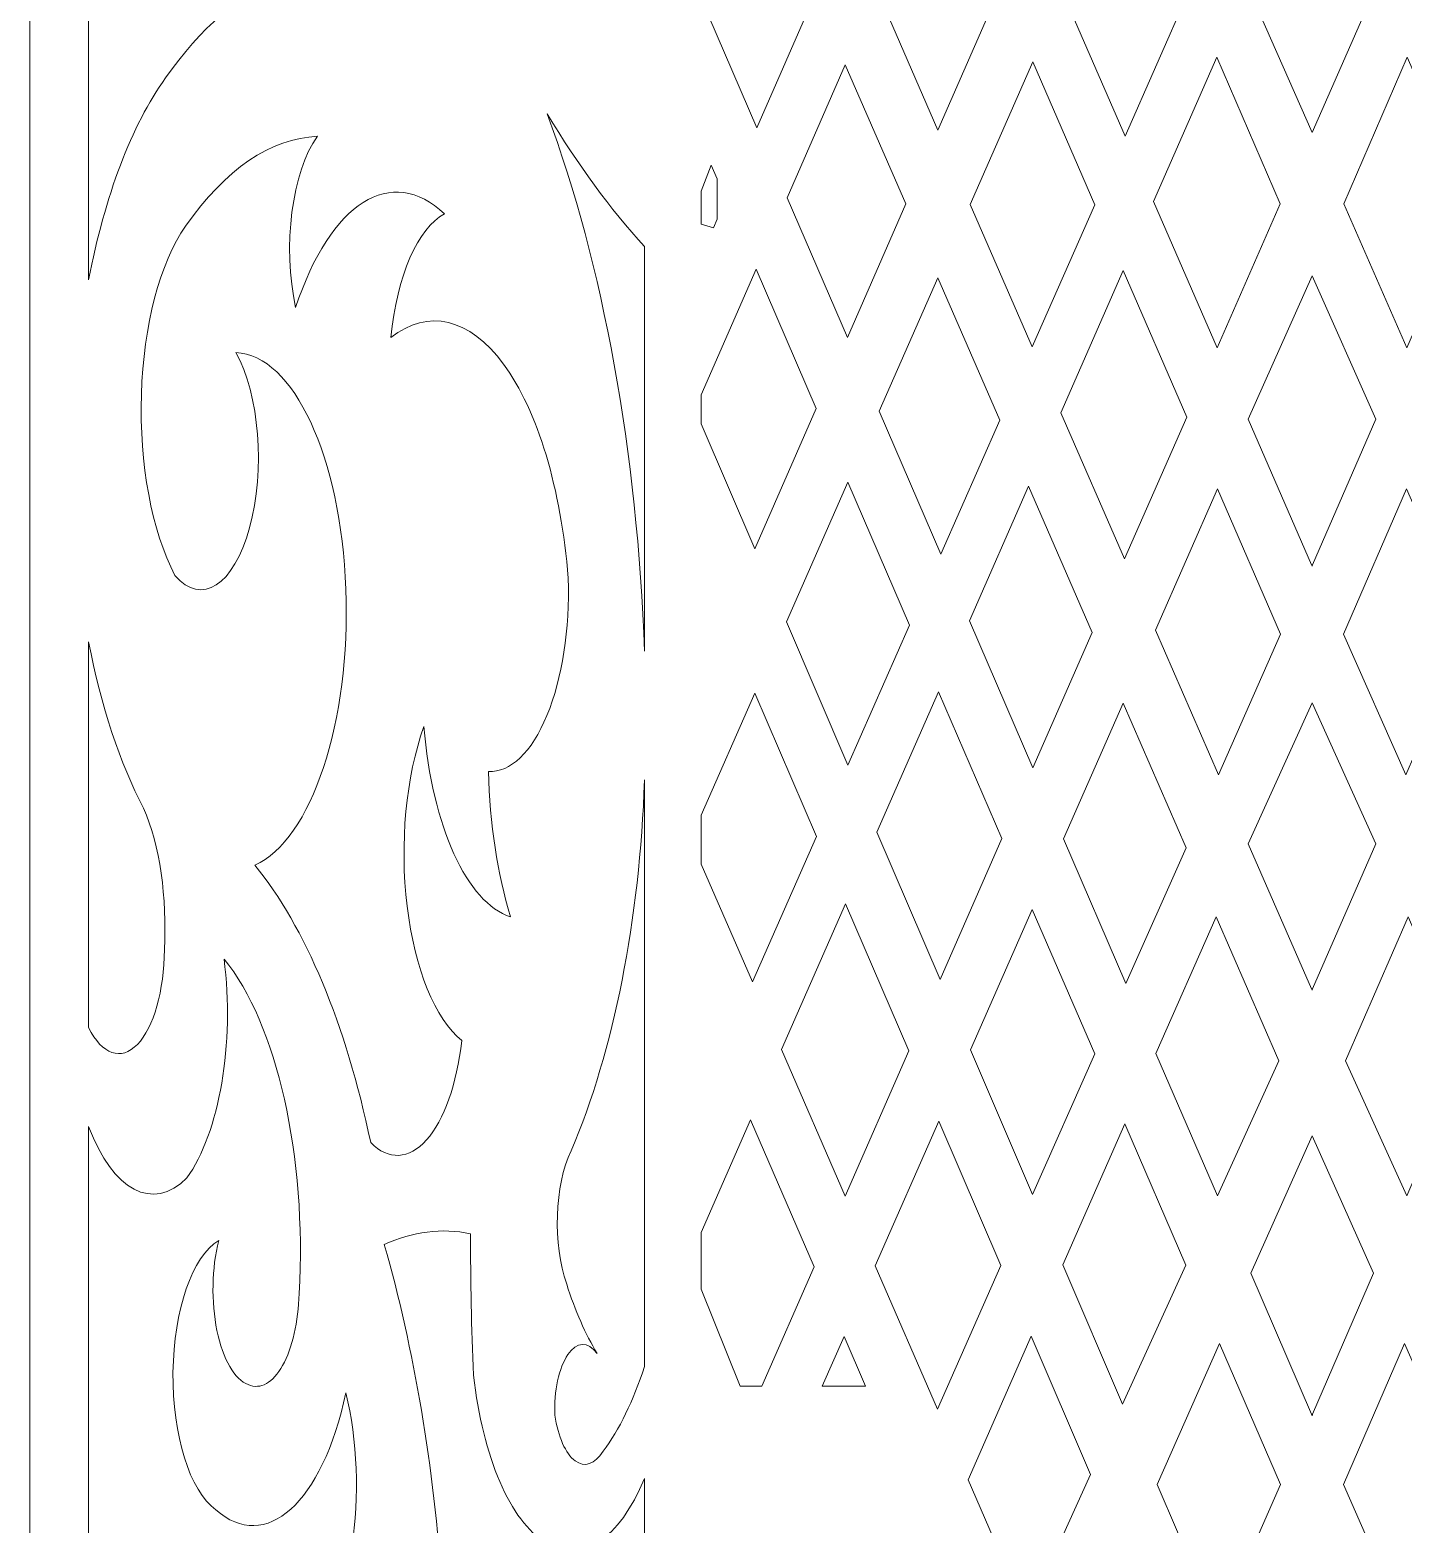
# Model space of a CAD drawing. Header units: millimetres. Extents: x -98 to 307, y -584 to 79.
# Drawn here: x -97.5 to -46.2, y -524.3 to -468.5 of the extents above; entities that cross this region are included whole.
import ezdxf

# ---------------------------------------------------------------- set-up
doc = ezdxf.new("R2010")
doc.units = ezdxf.units.MM
doc.header["$MEASUREMENT"] = 0
doc.layers.add('layer 1', color=7, linetype='Continuous')

msp = doc.modelspace()

# ---------------------------------------------------------------- linework, layer by layer
at = {"layer": 'layer 1', "lineweight": 9}
msp.add_open_spline([(-97.5236, -264.1463), (-97.5236, -264.1463), (-97.5236, -583.989), (-97.5236, -583.989)], degree=3, dxfattribs=at)
for points, knots in [([(-95.328, -477.811), (-95.328, -477.811), (-95.328, -449.6896), (-95.328, -449.6896), (-95.328, -449.6896), (-95.0388, -452.6867), (-94.2945, -455.3485), (-93.2289, -457.197), (-93.2289, -457.197), (-91.5981, -460.4386), (-89.9101, -463.5247), (-88.1691, -466.4474), (-88.1691, -466.4474), (-89.6848, -467.1241), (-91.1361, -468.4148), (-92.4556, -470.2594), (-92.4556, -470.2594), (-93.7256, -472.0433), (-94.728, -474.6784), (-95.328, -477.811)], [0, 0, 0, 0, 0.1666667, 0.1666667, 0.1666667, 0.1666667, 0.3333333, 0.3333333, 0.3333333, 0.3333333, 0.5, 0.5, 0.5, 0.5, 0.6666667, 0.6666667, 0.6666667, 0.6666667, 1, 1, 1, 1]), ([(-68.1977, -467.1585), (-68.1977, -467.1585), (-70.6247, -461.5824), (-70.6247, -461.5824), (-70.6247, -461.5824), (-70.6247, -461.5824), (-72.7726, -466.5112), (-72.7726, -466.5112), (-72.7726, -466.5112), (-72.7726, -466.5112), (-70.3546, -472.1228), (-70.3546, -472.1228), (-70.3546, -472.1228), (-70.3546, -472.1228), (-68.1977, -467.1585), (-68.1977, -467.1585)], [0, 0, 0, 0, 0.2, 0.2, 0.2, 0.2, 0.4, 0.4, 0.4, 0.4, 0.6, 0.6, 0.6, 0.6, 1, 1, 1, 1]), ([(-61.254, -466.8611), (-61.254, -466.8611), (-63.5131, -461.6395), (-63.5131, -461.6395), (-63.5131, -461.6395), (-63.5131, -461.6395), (-65.853, -467.0059), (-65.853, -467.0059), (-65.853, -467.0059), (-65.853, -467.0059), (-63.5909, -472.2095), (-63.5909, -472.2095), (-63.5909, -472.2095), (-63.5909, -472.2095), (-61.254, -466.8611), (-61.254, -466.8611)], [0, 0, 0, 0, 0.2, 0.2, 0.2, 0.2, 0.4, 0.4, 0.4, 0.4, 0.6, 0.6, 0.6, 0.6, 1, 1, 1, 1]), ([(-54.2262, -467.0502), (-54.2262, -467.0502), (-56.5372, -461.7107), (-56.5372, -461.7107), (-56.5372, -461.7107), (-56.5372, -461.7107), (-58.9143, -467.1094), (-58.9143, -467.1094), (-58.9143, -467.1094), (-58.9143, -467.1094), (-56.5987, -472.4359), (-56.5987, -472.4359), (-56.5987, -472.4359), (-56.5987, -472.4359), (-54.2262, -467.0502), (-54.2262, -467.0502)], [0, 0, 0, 0, 0.2, 0.2, 0.2, 0.2, 0.4, 0.4, 0.4, 0.4, 0.6, 0.6, 0.6, 0.6, 1, 1, 1, 1]), ([(-49.6126, -472.3023), (-49.6126, -472.3023), (-47.2143, -466.8442), (-47.2143, -466.8442), (-47.2143, -466.8442), (-47.2143, -466.8442), (-49.5906, -461.4259), (-49.5906, -461.4259), (-49.5906, -461.4259), (-49.5906, -461.4259), (-49.6135, -461.3763), (-49.6135, -461.3763), (-49.6135, -461.3763), (-49.6135, -461.3763), (-49.6347, -461.4259), (-49.6347, -461.4259), (-49.6347, -461.4259), (-49.6347, -461.4259), (-52.011, -466.8442), (-52.011, -466.8442), (-52.011, -466.8442), (-52.011, -466.8442), (-49.6126, -472.3023), (-49.6126, -472.3023)], [0, 0, 0, 0, 0.1428571, 0.1428571, 0.1428571, 0.1428571, 0.2857143, 0.2857143, 0.2857143, 0.2857143, 0.4285714, 0.4285714, 0.4285714, 0.4285714, 0.5714286, 0.5714286, 0.5714286, 0.5714286, 0.7142857, 0.7142857, 0.7142857, 0.7142857, 1, 1, 1, 1]), ([(-57.7304, -475.0051), (-57.7304, -475.0051), (-60.0402, -469.6665), (-60.0402, -469.6665), (-60.0402, -469.6665), (-60.0402, -469.6665), (-62.3832, -474.9875), (-62.3832, -474.9875), (-62.3832, -474.9875), (-62.3832, -474.9875), (-60.0684, -480.3123), (-60.0684, -480.3123), (-60.0684, -480.3123), (-60.0684, -480.3123), (-57.7304, -475.0051), (-57.7304, -475.0051)], [0, 0, 0, 0, 0.2, 0.2, 0.2, 0.2, 0.4, 0.4, 0.4, 0.4, 0.6, 0.6, 0.6, 0.6, 1, 1, 1, 1]), ([(-50.8013, -474.9633), (-50.8013, -474.9633), (-53.1708, -469.4887), (-53.1708, -469.4887), (-53.1708, -469.4887), (-53.1708, -469.4887), (-55.5357, -474.8812), (-55.5357, -474.8812), (-55.5357, -474.8812), (-55.5357, -474.8812), (-53.1605, -480.3449), (-53.1605, -480.3449), (-53.1605, -480.3449), (-53.1605, -480.3449), (-50.8013, -474.9633), (-50.8013, -474.9633)], [0, 0, 0, 0, 0.2, 0.2, 0.2, 0.2, 0.4, 0.4, 0.4, 0.4, 0.6, 0.6, 0.6, 0.6, 1, 1, 1, 1]), ([(-48.424, -474.9633), (-48.424, -474.9633), (-46.0545, -469.4887), (-46.0545, -469.4887), (-46.0545, -469.4887), (-46.0545, -469.4887), (-43.6896, -474.8812), (-43.6896, -474.8812), (-43.6896, -474.8812), (-43.6896, -474.8812), (-46.0648, -480.3449), (-46.0648, -480.3449), (-46.0648, -480.3449), (-46.0648, -480.3449), (-48.424, -474.9633), (-48.424, -474.9633)], [0, 0, 0, 0, 0.2, 0.2, 0.2, 0.2, 0.4, 0.4, 0.4, 0.4, 0.6, 0.6, 0.6, 0.6, 1, 1, 1, 1]), ([(-64.7974, -474.9709), (-64.7974, -474.9709), (-67.0597, -469.7733), (-67.0597, -469.7733), (-67.0597, -469.7733), (-67.0597, -469.7733), (-69.2261, -474.7417), (-69.2261, -474.7417), (-69.2261, -474.7417), (-69.2261, -474.7417), (-66.9774, -479.9602), (-66.9774, -479.9602), (-66.9774, -479.9602), (-66.9774, -479.9602), (-64.7974, -474.9709), (-64.7974, -474.9709)], [0, 0, 0, 0, 0.2, 0.2, 0.2, 0.2, 0.4, 0.4, 0.4, 0.4, 0.6, 0.6, 0.6, 0.6, 1, 1, 1, 1]), ([(-74.5584, -491.6938), (-74.8232, -484.2827), (-76.0961, -477.2517), (-78.1964, -471.5989), (-78.1964, -471.5989), (-77.0524, -473.506), (-75.8345, -475.1673), (-74.5584, -476.5618), (-74.5584, -476.5618), (-74.5584, -476.5618), (-74.5584, -491.6938), (-74.5584, -491.6938)], [0, 0, 0, 0, 0.25, 0.25, 0.25, 0.25, 0.5, 0.5, 0.5, 0.5, 1, 1, 1, 1]), ([(-79.563, -501.6192), (-81.1951, -501.0964), (-82.4989, -498.2304), (-82.7999, -494.5034), (-82.7999, -494.5034), (-83.4751, -496.372), (-83.7096, -498.8829), (-83.4276, -501.2245), (-83.4276, -501.2245), (-83.1455, -503.5661), (-82.3828, -505.4415), (-81.3858, -506.2443), (-81.3858, -506.2443), (-81.5681, -507.8661), (-82.0502, -509.2226), (-82.7049, -509.956), (-82.7049, -509.956), (-83.3595, -510.6895), (-84.121, -510.7261), (-84.7885, -510.0563), (-84.7885, -510.0563), (-85.7139, -505.6255), (-87.2315, -501.992), (-89.1192, -499.6877), (-89.1192, -499.6877), (-87.0031, -498.7644), (-85.5331, -494.3101), (-85.7152, -489.3733), (-85.7152, -489.3733), (-85.8974, -484.4366), (-87.6728, -480.616), (-89.8262, -480.5263), (-89.8262, -480.5263), (-88.9468, -482.0794), (-88.7254, -484.9167), (-89.3151, -487.0764), (-89.3151, -487.0764), (-89.9048, -489.2362), (-91.112, -490.0095), (-92.102, -488.8617), (-92.102, -488.8617), (-92.9697, -487.203), (-93.4374, -484.6851), (-93.3585, -482.0962), (-93.3585, -482.0962), (-93.2797, -479.5073), (-92.664, -477.1637), (-91.7044, -475.7995), (-91.7044, -475.7995), (-90.2239, -473.6775), (-88.5211, -472.5182), (-86.7771, -472.4449), (-86.7771, -472.4449), (-87.7333, -473.7636), (-88.0891, -476.5504), (-87.5946, -478.849), (-87.5946, -478.849), (-86.299, -474.9109), (-84.0136, -473.4714), (-82.0266, -475.342), (-82.0266, -475.342), (-83.0266, -475.8706), (-83.8074, -477.6668), (-84.0372, -479.9672), (-84.0372, -479.9672), (-82.6371, -478.8711), (-81.0987, -479.2352), (-79.8249, -480.964), (-79.8249, -480.964), (-78.5511, -482.6928), (-77.6687, -485.6142), (-77.4086, -488.9634), (-77.4086, -488.9634), (-77.3465, -490.8555), (-77.6353, -492.7197), (-78.2037, -494.095), (-78.2037, -494.095), (-78.7721, -495.4702), (-79.5669, -496.2279), (-80.3915, -496.1807), (-80.3915, -496.1807), (-80.3346, -498.1328), (-80.0482, -500.0124), (-79.5629, -501.6191)], [0, 0, 0, 0, 0.0454545, 0.0454545, 0.0454545, 0.0454545, 0.0909091, 0.0909091, 0.0909091, 0.0909091, 0.1363636, 0.1363636, 0.1363636, 0.1363636, 0.1818182, 0.1818182, 0.1818182, 0.1818182, 0.2272727, 0.2272727, 0.2272727, 0.2272727, 0.2727273, 0.2727273, 0.2727273, 0.2727273, 0.3181818, 0.3181818, 0.3181818, 0.3181818, 0.3636364, 0.3636364, 0.3636364, 0.3636364, 0.4090909, 0.4090909, 0.4090909, 0.4090909, 0.4545455, 0.4545455, 0.4545455, 0.4545455, 0.5, 0.5, 0.5, 0.5, 0.5454545, 0.5454545, 0.5454545, 0.5454545, 0.5909091, 0.5909091, 0.5909091, 0.5909091, 0.6363636, 0.6363636, 0.6363636, 0.6363636, 0.6818182, 0.6818182, 0.6818182, 0.6818182, 0.7272727, 0.7272727, 0.7272727, 0.7272727, 0.7727273, 0.7727273, 0.7727273, 0.7727273, 0.8181818, 0.8181818, 0.8181818, 0.8181818, 0.8636364, 0.8636364, 0.8636364, 0.8636364, 0.9090909, 0.9090909, 0.9090909, 0.9090909, 1, 1, 1, 1]), ([(-72.0654, -473.518), (-72.0654, -473.518), (-71.8406, -474.0392), (-71.8406, -474.0392), (-71.8406, -474.0392), (-71.8406, -474.0392), (-71.8406, -475.5432), (-71.8406, -475.5432), (-71.8406, -475.5432), (-71.8406, -475.5432), (-71.9816, -475.8678), (-71.9816, -475.8678), (-71.9816, -475.8678), (-71.9816, -475.8678), (-72.4372, -475.7264), (-72.4372, -475.7264), (-72.4372, -475.7264), (-72.4372, -475.7264), (-72.4372, -474.494), (-72.4372, -474.494), (-72.4372, -474.494), (-72.4372, -474.494), (-72.0654, -473.518), (-72.0654, -473.518)], [0, 0, 0, 0, 0.1428571, 0.1428571, 0.1428571, 0.1428571, 0.2857143, 0.2857143, 0.2857143, 0.2857143, 0.4285714, 0.4285714, 0.4285714, 0.4285714, 0.5714286, 0.5714286, 0.5714286, 0.5714286, 0.7142857, 0.7142857, 0.7142857, 0.7142857, 1, 1, 1, 1]), ([(-70.429, -487.8595), (-70.429, -487.8595), (-68.1395, -482.6195), (-68.1395, -482.6195), (-68.1395, -482.6195), (-68.1395, -482.6195), (-70.3881, -477.4066), (-70.3881, -477.4066), (-70.3881, -477.4066), (-70.3881, -477.4066), (-72.4372, -482.1062), (-72.4372, -482.1062), (-72.4372, -482.1062), (-72.4372, -482.1062), (-72.4372, -483.1868), (-72.4372, -483.1868), (-72.4372, -483.1868), (-72.4372, -483.1868), (-70.429, -487.8595), (-70.429, -487.8595)], [0, 0, 0, 0, 0.1666667, 0.1666667, 0.1666667, 0.1666667, 0.3333333, 0.3333333, 0.3333333, 0.3333333, 0.5, 0.5, 0.5, 0.5, 0.6666667, 0.6666667, 0.6666667, 0.6666667, 1, 1, 1, 1]), ([(-54.2977, -482.9391), (-54.2977, -482.9391), (-56.6675, -477.4619), (-56.6675, -477.4619), (-56.6675, -477.4619), (-56.6675, -477.4619), (-58.9977, -482.7752), (-58.9977, -482.7752), (-58.9977, -482.7752), (-58.9977, -482.7752), (-56.6218, -488.2406), (-56.6218, -488.2406), (-56.6218, -488.2406), (-56.6218, -488.2406), (-54.2977, -482.9391), (-54.2977, -482.9391)], [0, 0, 0, 0, 0.2, 0.2, 0.2, 0.2, 0.4, 0.4, 0.4, 0.4, 0.6, 0.6, 0.6, 0.6, 1, 1, 1, 1]), ([(-61.2778, -483.0576), (-61.2778, -483.0576), (-63.5937, -477.7366), (-63.5937, -477.7366), (-63.5937, -477.7366), (-63.5937, -477.7366), (-65.7881, -482.7203), (-65.7881, -482.7203), (-65.7881, -482.7203), (-65.7881, -482.7203), (-63.4843, -488.0666), (-63.4843, -488.0666), (-63.4843, -488.0666), (-63.4843, -488.0666), (-61.2778, -483.0576), (-61.2778, -483.0576)], [0, 0, 0, 0, 0.2, 0.2, 0.2, 0.2, 0.4, 0.4, 0.4, 0.4, 0.6, 0.6, 0.6, 0.6, 1, 1, 1, 1]), ([(-49.6126, -477.6589), (-49.6126, -477.6589), (-47.2283, -483.0213), (-47.2283, -483.0213), (-47.2283, -483.0213), (-47.2283, -483.0213), (-49.5906, -488.4552), (-49.5906, -488.4552), (-49.5906, -488.4552), (-49.5906, -488.4552), (-49.6136, -488.5093), (-49.6136, -488.5093), (-49.6136, -488.5093), (-49.6136, -488.5093), (-49.6347, -488.4552), (-49.6347, -488.4552), (-49.6347, -488.4552), (-49.6347, -488.4552), (-51.997, -483.0213), (-51.997, -483.0213), (-51.997, -483.0213), (-51.997, -483.0213), (-49.6126, -477.6589), (-49.6126, -477.6589)], [0, 0, 0, 0, 0.1428571, 0.1428571, 0.1428571, 0.1428571, 0.2857143, 0.2857143, 0.2857143, 0.2857143, 0.4285714, 0.4285714, 0.4285714, 0.4285714, 0.5714286, 0.5714286, 0.5714286, 0.5714286, 0.7142857, 0.7142857, 0.7142857, 0.7142857, 1, 1, 1, 1]), ([(-64.6492, -490.7109), (-64.6492, -490.7109), (-66.9539, -485.3679), (-66.9539, -485.3679), (-66.9539, -485.3679), (-66.9539, -485.3679), (-69.2545, -490.5926), (-69.2545, -490.5926), (-69.2545, -490.5926), (-69.2545, -490.5926), (-66.9545, -495.944), (-66.9545, -495.944), (-66.9545, -495.944), (-66.9545, -495.944), (-64.6492, -490.7109), (-64.6492, -490.7109)], [0, 0, 0, 0, 0.2, 0.2, 0.2, 0.2, 0.4, 0.4, 0.4, 0.4, 0.6, 0.6, 0.6, 0.6, 1, 1, 1, 1]), ([(-57.8262, -490.9878), (-57.8262, -490.9878), (-60.2038, -485.5252), (-60.2038, -485.5252), (-60.2038, -485.5252), (-60.2038, -485.5252), (-62.4109, -490.5578), (-62.4109, -490.5578), (-62.4109, -490.5578), (-62.4109, -490.5578), (-60.0448, -496.0488), (-60.0448, -496.0488), (-60.0448, -496.0488), (-60.0448, -496.0488), (-57.8262, -490.9878), (-57.8262, -490.9878)], [0, 0, 0, 0, 0.2, 0.2, 0.2, 0.2, 0.4, 0.4, 0.4, 0.4, 0.6, 0.6, 0.6, 0.6, 1, 1, 1, 1]), ([(-53.1134, -496.3108), (-53.1134, -496.3108), (-55.4666, -490.8978), (-55.4666, -490.8978), (-55.4666, -490.8978), (-55.4666, -490.8978), (-53.1398, -485.6155), (-53.1398, -485.6155), (-53.1398, -485.6155), (-53.1398, -485.6155), (-50.7862, -491.0554), (-50.7862, -491.0554), (-50.7862, -491.0554), (-50.7862, -491.0554), (-53.1134, -496.3108), (-53.1134, -496.3108)], [0, 0, 0, 0, 0.2, 0.2, 0.2, 0.2, 0.4, 0.4, 0.4, 0.4, 0.6, 0.6, 0.6, 0.6, 1, 1, 1, 1]), ([(-46.1119, -496.3108), (-46.1119, -496.3108), (-43.7587, -490.8978), (-43.7587, -490.8978), (-43.7587, -490.8978), (-43.7587, -490.8978), (-46.0855, -485.6155), (-46.0855, -485.6155), (-46.0855, -485.6155), (-46.0855, -485.6155), (-48.4391, -491.0554), (-48.4391, -491.0554), (-48.4391, -491.0554), (-48.4391, -491.0554), (-46.1119, -496.3108), (-46.1119, -496.3108)], [0, 0, 0, 0, 0.2, 0.2, 0.2, 0.2, 0.4, 0.4, 0.4, 0.4, 0.6, 0.6, 0.6, 0.6, 1, 1, 1, 1]), ([(-92.4998, -502.839), (-92.505, -504.3725), (-92.8984, -505.7583), (-93.5066, -506.3863), (-93.5066, -506.3863), (-94.1149, -507.0143), (-94.8264, -506.769), (-95.328, -505.7587), (-95.328, -505.7587), (-95.328, -505.7587), (-95.328, -491.3355), (-95.328, -491.3355), (-95.328, -491.3355), (-94.8653, -493.7511), (-94.1612, -495.8814), (-93.2731, -497.553), (-93.2731, -497.553), (-92.6737, -498.9449), (-92.3882, -500.8967), (-92.4998, -502.8389)], [0, 0, 0, 0, 0.1666667, 0.1666667, 0.1666667, 0.1666667, 0.3333333, 0.3333333, 0.3333333, 0.3333333, 0.5, 0.5, 0.5, 0.5, 0.6666667, 0.6666667, 0.6666667, 0.6666667, 1, 1, 1, 1]), ([(-70.5269, -504.0533), (-70.5269, -504.0533), (-68.1293, -498.6108), (-68.1293, -498.6108), (-68.1293, -498.6108), (-68.1293, -498.6108), (-70.4284, -493.2587), (-70.4284, -493.2587), (-70.4284, -493.2587), (-70.4284, -493.2587), (-72.4372, -497.8207), (-72.4372, -497.8207), (-72.4372, -497.8207), (-72.4372, -497.8207), (-72.4372, -499.6444), (-72.4372, -499.6444), (-72.4372, -499.6444), (-72.4372, -499.6444), (-70.5269, -504.0533), (-70.5269, -504.0533)], [0, 0, 0, 0, 0.1666667, 0.1666667, 0.1666667, 0.1666667, 0.3333333, 0.3333333, 0.3333333, 0.3333333, 0.5, 0.5, 0.5, 0.5, 0.6666667, 0.6666667, 0.6666667, 0.6666667, 1, 1, 1, 1]), ([(-61.2051, -498.6954), (-61.2051, -498.6954), (-63.5726, -493.2068), (-63.5726, -493.2068), (-63.5726, -493.2068), (-63.5726, -493.2068), (-65.8748, -498.4563), (-65.8748, -498.4563), (-65.8748, -498.4563), (-65.8748, -498.4563), (-63.5112, -503.9561), (-63.5112, -503.9561), (-63.5112, -503.9561), (-63.5112, -503.9561), (-61.2051, -498.6954), (-61.2051, -498.6954)], [0, 0, 0, 0, 0.2, 0.2, 0.2, 0.2, 0.4, 0.4, 0.4, 0.4, 0.6, 0.6, 0.6, 0.6, 1, 1, 1, 1]), ([(-56.5692, -504.1146), (-56.5692, -504.1146), (-58.903, -498.6986), (-58.903, -498.6986), (-58.903, -498.6986), (-58.903, -498.6986), (-56.6732, -493.6369), (-56.6732, -493.6369), (-56.6732, -493.6369), (-56.6732, -493.6369), (-54.3217, -499.0395), (-54.3217, -499.0395), (-54.3217, -499.0395), (-54.3217, -499.0395), (-56.5692, -504.1146), (-56.5692, -504.1146)], [0, 0, 0, 0, 0.2, 0.2, 0.2, 0.2, 0.4, 0.4, 0.4, 0.4, 0.6, 0.6, 0.6, 0.6, 1, 1, 1, 1]), ([(-49.6126, -493.6205), (-49.6126, -493.6205), (-47.2304, -498.8839), (-47.2304, -498.8839), (-47.2304, -498.8839), (-47.2304, -498.8839), (-49.5906, -504.313), (-49.5906, -504.313), (-49.5906, -504.313), (-49.5906, -504.313), (-49.6138, -504.3644), (-49.6138, -504.3644), (-49.6138, -504.3644), (-49.6138, -504.3644), (-49.6347, -504.313), (-49.6347, -504.313), (-49.6347, -504.313), (-49.6347, -504.313), (-51.9949, -498.8839), (-51.9949, -498.8839), (-51.9949, -498.8839), (-51.9949, -498.8839), (-49.6126, -493.6205), (-49.6126, -493.6205)], [0, 0, 0, 0, 0.1428571, 0.1428571, 0.1428571, 0.1428571, 0.2857143, 0.2857143, 0.2857143, 0.2857143, 0.4285714, 0.4285714, 0.4285714, 0.4285714, 0.5714286, 0.5714286, 0.5714286, 0.5714286, 0.7142857, 0.7142857, 0.7142857, 0.7142857, 1, 1, 1, 1]), ([(-76.326, -517.9344), (-76.7633, -517.2164), (-77.1475, -516.3411), (-77.4639, -515.3422), (-77.4639, -515.3422), (-77.9944, -513.8456), (-77.9215, -511.6548), (-77.2982, -510.3613), (-77.2982, -510.3613), (-75.7038, -506.628), (-74.7335, -501.7199), (-74.5584, -496.5021), (-74.5584, -496.5021), (-74.5584, -496.5021), (-74.5584, -497.4919), (-74.5584, -497.4919), (-74.5584, -497.4919), (-74.5584, -497.4919), (-74.5584, -518.4219), (-74.5584, -518.4219), (-74.5584, -518.4219), (-74.9744, -519.7108), (-75.5008, -520.7903), (-76.105, -521.5938), (-76.105, -521.5938), (-76.4102, -522.0827), (-76.7973, -522.2146), (-77.1509, -521.9501), (-77.1509, -521.9501), (-77.5046, -521.6855), (-77.784, -521.0552), (-77.9058, -520.2469), (-77.9058, -520.2469), (-77.9418, -519.3434), (-77.7553, -518.4692), (-77.4225, -517.9821), (-77.4225, -517.9821), (-77.0898, -517.495), (-76.6665, -517.4765), (-76.326, -517.9343)], [0, 0, 0, 0, 0.0909091, 0.0909091, 0.0909091, 0.0909091, 0.1818182, 0.1818182, 0.1818182, 0.1818182, 0.2727273, 0.2727273, 0.2727273, 0.2727273, 0.3636364, 0.3636364, 0.3636364, 0.3636364, 0.4545455, 0.4545455, 0.4545455, 0.4545455, 0.5454545, 0.5454545, 0.5454545, 0.5454545, 0.6363636, 0.6363636, 0.6363636, 0.6363636, 0.7272727, 0.7272727, 0.7272727, 0.7272727, 0.8181818, 0.8181818, 0.8181818, 0.8181818, 1, 1, 1, 1]), ([(-64.684, -506.6313), (-64.684, -506.6313), (-67.0473, -501.1298), (-67.0473, -501.1298), (-67.0473, -501.1298), (-67.0473, -501.1298), (-69.4348, -506.5737), (-69.4348, -506.5737), (-69.4348, -506.5737), (-69.4348, -506.5737), (-67.0607, -512.0529), (-67.0607, -512.0529), (-67.0607, -512.0529), (-67.0607, -512.0529), (-64.684, -506.6313), (-64.684, -506.6313)], [0, 0, 0, 0, 0.2, 0.2, 0.2, 0.2, 0.4, 0.4, 0.4, 0.4, 0.6, 0.6, 0.6, 0.6, 1, 1, 1, 1]), ([(-60.0576, -511.9923), (-60.0576, -511.9923), (-62.3792, -506.5901), (-62.3792, -506.5901), (-62.3792, -506.5901), (-62.3792, -506.5901), (-60.0654, -501.3374), (-60.0654, -501.3374), (-60.0654, -501.3374), (-60.0654, -501.3374), (-57.7334, -506.7437), (-57.7334, -506.7437), (-57.7334, -506.7437), (-57.7334, -506.7437), (-60.0576, -511.9923), (-60.0576, -511.9923)], [0, 0, 0, 0, 0.2, 0.2, 0.2, 0.2, 0.4, 0.4, 0.4, 0.4, 0.6, 0.6, 0.6, 0.6, 1, 1, 1, 1]), ([(-53.1512, -512.0468), (-53.1512, -512.0468), (-55.4465, -506.72), (-55.4465, -506.72), (-55.4465, -506.72), (-55.4465, -506.72), (-53.1993, -501.6183), (-53.1993, -501.6183), (-53.1993, -501.6183), (-53.1993, -501.6183), (-50.8567, -507.0005), (-50.8567, -507.0005), (-50.8567, -507.0005), (-50.8567, -507.0005), (-53.1512, -512.0468), (-53.1512, -512.0468)], [0, 0, 0, 0, 0.2, 0.2, 0.2, 0.2, 0.4, 0.4, 0.4, 0.4, 0.6, 0.6, 0.6, 0.6, 1, 1, 1, 1]), ([(-46.0741, -512.0468), (-46.0741, -512.0468), (-43.7788, -506.72), (-43.7788, -506.72), (-43.7788, -506.72), (-43.7788, -506.72), (-46.026, -501.6183), (-46.026, -501.6183), (-46.026, -501.6183), (-46.026, -501.6183), (-48.3685, -507.0005), (-48.3685, -507.0005), (-48.3685, -507.0005), (-48.3685, -507.0005), (-46.0741, -512.0468), (-46.0741, -512.0468)], [0, 0, 0, 0, 0.2, 0.2, 0.2, 0.2, 0.4, 0.4, 0.4, 0.4, 0.6, 0.6, 0.6, 0.6, 1, 1, 1, 1]), ([(-95.328, -532.8931), (-95.328, -532.8931), (-95.328, -509.4541), (-95.328, -509.4541), (-95.328, -509.4541), (-94.4193, -511.8693), (-92.9342, -512.6482), (-91.6601, -511.3777), (-91.6601, -511.3777), (-90.4407, -509.6965), (-89.8686, -506.3332), (-90.2682, -503.1948), (-90.2682, -503.1948), (-88.2894, -505.6054), (-87.1704, -510.5911), (-87.462, -515.698), (-87.462, -515.698), (-87.4902, -516.7562), (-87.7145, -517.7356), (-88.0781, -518.3871), (-88.0781, -518.3871), (-88.4416, -519.0386), (-88.9093, -519.2995), (-89.3622, -519.1033), (-89.3622, -519.1033), (-89.8738, -518.9154), (-90.3119, -518.1582), (-90.5329, -517.0804), (-90.5329, -517.0804), (-90.754, -516.0027), (-90.7293, -514.7435), (-90.467, -513.7158), (-90.467, -513.7158), (-91.4525, -514.2967), (-92.1503, -516.3122), (-92.176, -518.6515), (-92.176, -518.6515), (-92.2017, -520.9909), (-91.5489, -523.0848), (-90.5775, -523.7793), (-90.5775, -523.7793), (-88.7096, -525.4303), (-86.6025, -523.5355), (-85.7165, -519.4083), (-85.7165, -519.4083), (-85.2809, -521.1676), (-85.2013, -523.2768), (-85.4986, -525.1823), (-85.4986, -525.1823), (-85.796, -527.0879), (-86.4406, -528.5991), (-87.2632, -529.3195), (-87.2632, -529.3195), (-86.3847, -530.7359), (-85.2556, -531.0414), (-84.2582, -530.1326), (-84.2582, -530.1326), (-84.5825, -533.4887), (-85.6564, -536.1972), (-87.0794, -537.2482), (-87.0794, -537.2482), (-88.5024, -538.2992), (-90.061, -537.5351), (-91.174, -535.2406), (-91.174, -535.2406), (-91.3778, -536.4297), (-91.3659, -537.757), (-91.1409, -538.9256), (-91.1409, -538.9256), (-91.1063, -539.2312), (-91.1455, -539.5559), (-91.2437, -539.7765), (-91.2437, -539.7765), (-91.3419, -539.9972), (-91.484, -540.0798), (-91.616, -539.9929), (-91.616, -539.9929), (-92.3299, -539.4509), (-92.9137, -538.2507), (-93.2279, -536.6797), (-93.2279, -536.6797), (-93.5422, -535.1088), (-93.5586, -533.3081), (-93.2731, -531.7082), (-93.2731, -531.7082), (-92.9182, -529.9305), (-92.1791, -528.7208), (-91.3326, -528.5324), (-91.3326, -528.5324), (-90.4861, -528.344), (-89.6599, -529.2051), (-89.1634, -530.7934), (-89.1634, -530.7934), (-89.4045, -528.6347), (-90.0736, -526.8634), (-90.9692, -526.0133), (-90.9692, -526.0133), (-91.8649, -525.1633), (-92.8823, -525.3337), (-93.715, -526.4731), (-93.715, -526.4731), (-94.559, -528.1201), (-95.129, -530.3887), (-95.328, -532.893)], [0, 0, 0, 0, 0.037037, 0.037037, 0.037037, 0.037037, 0.0740741, 0.0740741, 0.0740741, 0.0740741, 0.1111111, 0.1111111, 0.1111111, 0.1111111, 0.1481481, 0.1481481, 0.1481481, 0.1481481, 0.1851852, 0.1851852, 0.1851852, 0.1851852, 0.2222222, 0.2222222, 0.2222222, 0.2222222, 0.2592593, 0.2592593, 0.2592593, 0.2592593, 0.2962963, 0.2962963, 0.2962963, 0.2962963, 0.3333333, 0.3333333, 0.3333333, 0.3333333, 0.3703704, 0.3703704, 0.3703704, 0.3703704, 0.4074074, 0.4074074, 0.4074074, 0.4074074, 0.4444444, 0.4444444, 0.4444444, 0.4444444, 0.4814815, 0.4814815, 0.4814815, 0.4814815, 0.5185185, 0.5185185, 0.5185185, 0.5185185, 0.5555556, 0.5555556, 0.5555556, 0.5555556, 0.5925926, 0.5925926, 0.5925926, 0.5925926, 0.6296296, 0.6296296, 0.6296296, 0.6296296, 0.6666667, 0.6666667, 0.6666667, 0.6666667, 0.7037037, 0.7037037, 0.7037037, 0.7037037, 0.7407407, 0.7407407, 0.7407407, 0.7407407, 0.7777778, 0.7777778, 0.7777778, 0.7777778, 0.8148148, 0.8148148, 0.8148148, 0.8148148, 0.8518519, 0.8518519, 0.8518519, 0.8518519, 0.8888889, 0.8888889, 0.8888889, 0.8888889, 0.9259259, 0.9259259, 0.9259259, 0.9259259, 1, 1, 1, 1]), ([(-68.2213, -514.7003), (-68.2213, -514.7003), (-70.5911, -509.2103), (-70.5911, -509.2103), (-70.5911, -509.2103), (-70.5911, -509.2103), (-72.4372, -513.4197), (-72.4372, -513.4197), (-72.4372, -513.4197), (-72.4372, -513.4197), (-72.4372, -515.5319), (-72.4372, -515.5319), (-72.4372, -515.5319), (-72.4372, -515.5319), (-70.9879, -519.1541), (-70.9879, -519.1541), (-70.9879, -519.1541), (-70.9879, -519.1541), (-70.1738, -519.1541), (-70.1738, -519.1541), (-70.1738, -519.1541), (-70.1738, -519.1541), (-68.2213, -514.7003), (-68.2213, -514.7003)], [0, 0, 0, 0, 0.1428571, 0.1428571, 0.1428571, 0.1428571, 0.2857143, 0.2857143, 0.2857143, 0.2857143, 0.4285714, 0.4285714, 0.4285714, 0.4285714, 0.5714286, 0.5714286, 0.5714286, 0.5714286, 0.7142857, 0.7142857, 0.7142857, 0.7142857, 1, 1, 1, 1]), ([(-63.6105, -520.0158), (-63.6105, -520.0158), (-65.9326, -514.6566), (-65.9326, -514.6566), (-65.9326, -514.6566), (-65.9326, -514.6566), (-63.5551, -509.2593), (-63.5551, -509.2593), (-63.5551, -509.2593), (-63.5551, -509.2593), (-61.237, -514.6557), (-61.237, -514.6557), (-61.237, -514.6557), (-61.237, -514.6557), (-63.6105, -520.0158), (-63.6105, -520.0158)], [0, 0, 0, 0, 0.2, 0.2, 0.2, 0.2, 0.4, 0.4, 0.4, 0.4, 0.6, 0.6, 0.6, 0.6, 1, 1, 1, 1]), ([(-56.6897, -519.8287), (-56.6897, -519.8287), (-58.9273, -514.6221), (-58.9273, -514.6221), (-58.9273, -514.6221), (-58.9273, -514.6221), (-56.6071, -509.3547), (-56.6071, -509.3547), (-56.6071, -509.3547), (-56.6071, -509.3547), (-54.3288, -514.6365), (-54.3288, -514.6365), (-54.3288, -514.6365), (-54.3288, -514.6365), (-56.6897, -519.8287), (-56.6897, -519.8287)], [0, 0, 0, 0, 0.2, 0.2, 0.2, 0.2, 0.4, 0.4, 0.4, 0.4, 0.6, 0.6, 0.6, 0.6, 1, 1, 1, 1]), ([(-49.6126, -509.8081), (-49.6126, -509.8081), (-47.3196, -514.9371), (-47.3196, -514.9371), (-47.3196, -514.9371), (-47.3196, -514.9371), (-49.5906, -520.2075), (-49.5906, -520.2075), (-49.5906, -520.2075), (-49.5906, -520.2075), (-49.6134, -520.2626), (-49.6134, -520.2626), (-49.6134, -520.2626), (-49.6134, -520.2626), (-49.6347, -520.2075), (-49.6347, -520.2075), (-49.6347, -520.2075), (-49.6347, -520.2075), (-51.9057, -514.9371), (-51.9057, -514.9371), (-51.9057, -514.9371), (-51.9057, -514.9371), (-49.6126, -509.8081), (-49.6126, -509.8081)], [0, 0, 0, 0, 0.1428571, 0.1428571, 0.1428571, 0.1428571, 0.2857143, 0.2857143, 0.2857143, 0.2857143, 0.4285714, 0.4285714, 0.4285714, 0.4285714, 0.5714286, 0.5714286, 0.5714286, 0.5714286, 0.7142857, 0.7142857, 0.7142857, 0.7142857, 1, 1, 1, 1]), ([(-65.7423, -529.8786), (-66.6678, -528.5452), (-67.7923, -528.1547), (-68.8477, -528.8003), (-68.8477, -528.8003), (-69.9031, -529.4457), (-70.7949, -531.0693), (-71.3103, -533.2838), (-71.3103, -533.2838), (-71.7796, -530.4894), (-72.9698, -528.6913), (-74.2711, -528.8112), (-74.2711, -528.8112), (-73.8317, -530.8172), (-73.7679, -533.1491), (-74.0943, -535.2661), (-74.0943, -535.2661), (-75.7626, -528.9322), (-78.9385, -525.571), (-82.115, -526.7781), (-82.115, -526.7781), (-82.4253, -522.1671), (-83.1639, -517.7639), (-84.2803, -513.8682), (-84.2803, -513.8682), (-83.219, -513.3783), (-82.1326, -513.2413), (-81.0544, -513.4616), (-81.0544, -513.4616), (-81.0626, -515.2271), (-81.0257, -516.9921), (-80.9439, -518.7476), (-80.9439, -518.7476), (-80.6072, -521.809), (-79.5741, -524.2081), (-78.2464, -525.0113), (-78.2464, -525.0113), (-76.9188, -525.8147), (-75.5062, -524.8953), (-74.5584, -522.6111), (-74.5584, -522.6111), (-74.5584, -522.6111), (-74.5584, -525.7617), (-74.5584, -525.7617), (-74.5584, -525.7617), (-74.5584, -525.7617), (-66.4714, -525.7617), (-66.4714, -525.7617), (-66.4714, -525.7617), (-66.2339, -527.139), (-65.9908, -528.5114), (-65.7423, -529.8785)], [0, 0, 0, 0, 0.0714286, 0.0714286, 0.0714286, 0.0714286, 0.1428571, 0.1428571, 0.1428571, 0.1428571, 0.2142857, 0.2142857, 0.2142857, 0.2142857, 0.2857143, 0.2857143, 0.2857143, 0.2857143, 0.3571429, 0.3571429, 0.3571429, 0.3571429, 0.4285714, 0.4285714, 0.4285714, 0.4285714, 0.5, 0.5, 0.5, 0.5, 0.5714286, 0.5714286, 0.5714286, 0.5714286, 0.6428571, 0.6428571, 0.6428571, 0.6428571, 0.7142857, 0.7142857, 0.7142857, 0.7142857, 0.7857143, 0.7857143, 0.7857143, 0.7857143, 0.8571429, 0.8571429, 0.8571429, 0.8571429, 1, 1, 1, 1]), ([(-67.0981, -517.3023), (-67.0981, -517.3023), (-66.2987, -519.1541), (-66.2987, -519.1541), (-66.2987, -519.1541), (-66.2987, -519.1541), (-67.9138, -519.1541), (-67.9138, -519.1541), (-67.9138, -519.1541), (-67.9138, -519.1541), (-67.0981, -517.3023), (-67.0981, -517.3023)], [0, 0, 0, 0, 0.25, 0.25, 0.25, 0.25, 0.5, 0.5, 0.5, 0.5, 1, 1, 1, 1]), ([(-60.275, -527.714), (-60.275, -527.714), (-62.4663, -522.6566), (-62.4663, -522.6566), (-62.4663, -522.6566), (-62.4663, -522.6566), (-60.1039, -517.2933), (-60.1039, -517.2933), (-60.1039, -517.2933), (-60.1039, -517.2933), (-57.8853, -522.4582), (-57.8853, -522.4582), (-57.8853, -522.4582), (-57.8853, -522.4582), (-60.275, -527.714), (-60.275, -527.714)], [0, 0, 0, 0, 0.2, 0.2, 0.2, 0.2, 0.4, 0.4, 0.4, 0.4, 0.6, 0.6, 0.6, 0.6, 1, 1, 1, 1]), ([(-53.116, -528.1441), (-53.116, -528.1441), (-50.7898, -522.8408), (-50.7898, -522.8408), (-50.7898, -522.8408), (-50.7898, -522.8408), (-53.0674, -517.5607), (-53.0674, -517.5607), (-53.0674, -517.5607), (-53.0674, -517.5607), (-55.4002, -522.8291), (-55.4002, -522.8291), (-55.4002, -522.8291), (-55.4002, -522.8291), (-53.116, -528.1441), (-53.116, -528.1441)], [0, 0, 0, 0, 0.2, 0.2, 0.2, 0.2, 0.4, 0.4, 0.4, 0.4, 0.6, 0.6, 0.6, 0.6, 1, 1, 1, 1]), ([(-46.1093, -528.1441), (-46.1093, -528.1441), (-48.4355, -522.8408), (-48.4355, -522.8408), (-48.4355, -522.8408), (-48.4355, -522.8408), (-46.1579, -517.5607), (-46.1579, -517.5607), (-46.1579, -517.5607), (-46.1579, -517.5607), (-43.8251, -522.8291), (-43.8251, -522.8291), (-43.8251, -522.8291), (-43.8251, -522.8291), (-46.1093, -528.1441), (-46.1093, -528.1441)], [0, 0, 0, 0, 0.2, 0.2, 0.2, 0.2, 0.4, 0.4, 0.4, 0.4, 0.6, 0.6, 0.6, 0.6, 1, 1, 1, 1])]:
    msp.add_open_spline(points, degree=3, knots=knots, dxfattribs=at)

doc.saveas('drawing.dxf')
